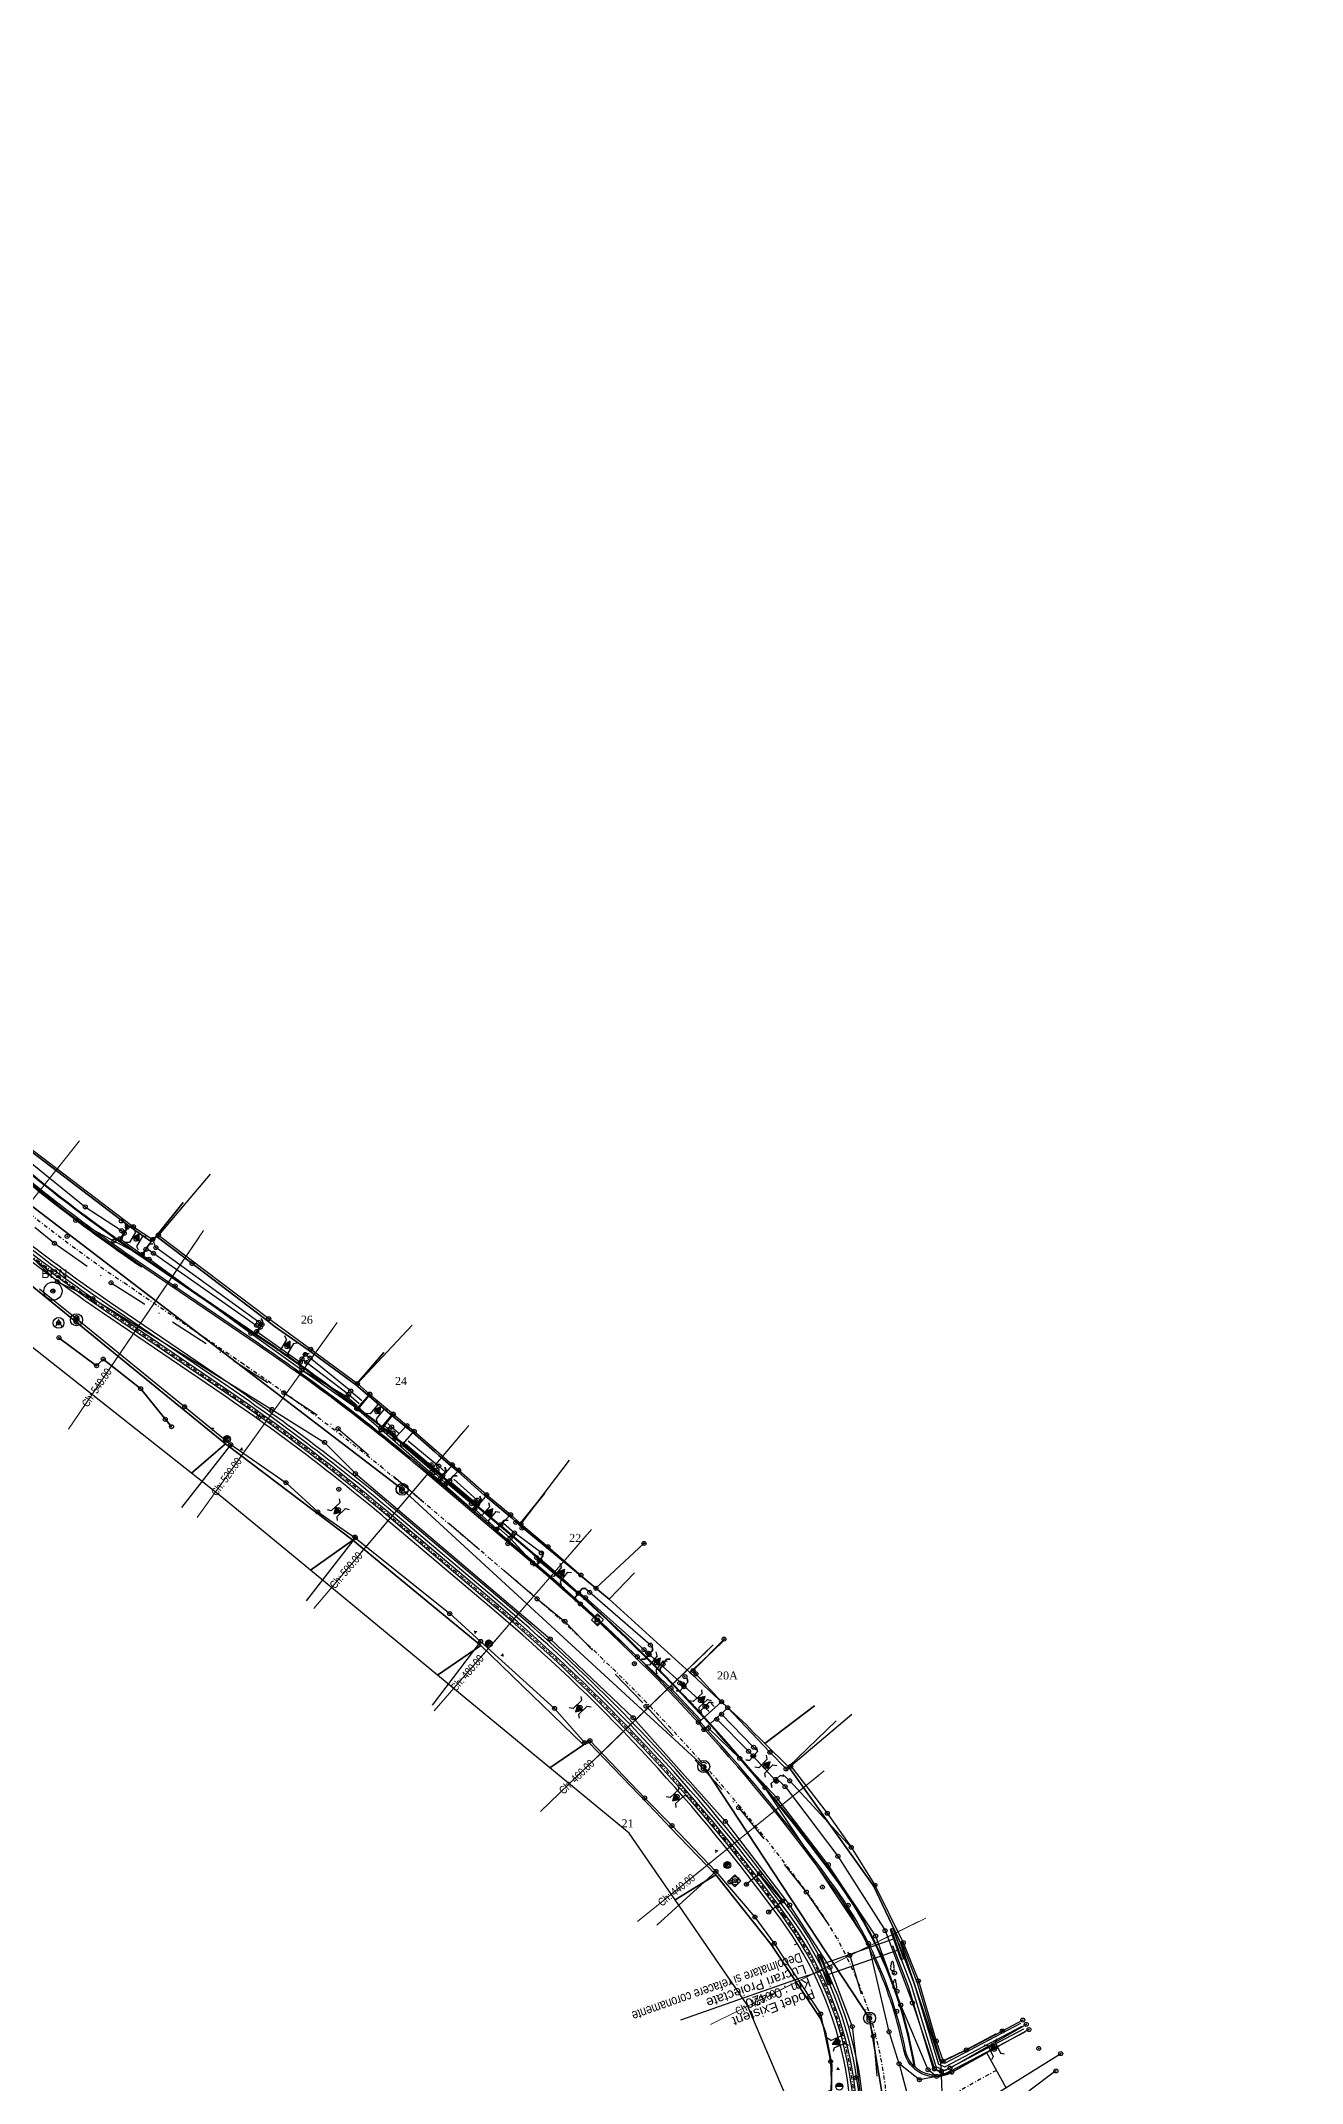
# Model space of a CAD drawing. Extents: x 0 to 459354, y 0 to 625322.
# Drawn here: x 458922.2 to 459079.9, y 624836.8 to 625092 of the extents above; entities that cross this region are included whole.
import ezdxf
from ezdxf.enums import TextEntityAlignment as Align

# ---------------------------------------------------------------- set-up
doc = ezdxf.new("R2010")
doc.units = 0
doc.header["$PDMODE"] = 32
doc.header["$PDSIZE"] = 0.5
doc.linetypes.add('DASHDOT', pattern=[1, 0.5, -0.25, 0, -0.25])
doc.linetypes.add('ZDASHDOT5x2', pattern=[9, 5, -2, 0, -2])
doc.layers.get('0').update_dxf_attribs({"color": 8})
for name, color, linetype in [('000_PXY', 8, 'Continuous'), ('02_ACCES_CURTE', 8, 'Continuous'), ('03_LINIE_ELECTRICA_AER', 8, 'Continuous'), ('05_CV_APA', 8, 'Continuous'), ('05_CV_CANAL', 8, 'Continuous'), ('05_CV_GAZ_AER', 8, 'Continuous'), ('07_TREE_PLOP', 7, 'Continuous'), ('09_ApaAx', 8, 'RIGOLA'), ('ACCES', 221, 'Continuous'), ('Apa', 8, 'Continuous'), ('Ax proiectat', 12, 'DASHDOT'), ('B-mare', 11, 'Continuous'), ('B-mica', 11, 'Continuous'), ('Carosabil Pr', 12, 'Continuous'), ('coronam-pr', 11, 'Continuous'), ('DrumAx', 8, 'ZDASHDOT5x2'), ('DrumLateral', 8, 'Continuous'), ('Gard', 3, 'PLASA'), ('Gard Nou', 91, 'Continuous'), ('LIMITE', 1, 'Continuous'), ('PARCELE_ClipVS', 82, 'Continuous'), ('PLATFORMA', 1, 'Continuous'), ('PlatformeBetAsf', 161, 'Continuous'), ('PODET', 8, 'Continuous'), ('podete plan', 1, 'Continuous'), ('Sant-Pr', 161, 'Continuous'), ('Text Podet', 161, 'Continuous'), ('Texte', 7, 'Continuous'), ('TOPO_CERC', 1, 'Continuous'), ('TOPO_POINTS', 7, 'Continuous'), ('TOPO_SYMBOL', 8, 'Continuous'), ('tub-pr', 141, 'Continuous'), ('work', 6, 'Continuous')]:
    doc.layers.add(name, color=color, linetype=linetype)
for name, color, linetype, lineweight in [('02_PODET', 8, 'Continuous', 35), ('09_Canalizare', 2, 'CANAL', 35), ('Constructii', 1, 'Continuous', 35), ('Cross1', 171, 'Continuous', 35), ('Pod', 2, 'Continuous', 35)]:
    doc.layers.add(name, color=color, linetype=linetype, lineweight=lineweight)
doc.layers.add('ARD-XLINES', color=2, linetype='Continuous', lineweight=0, plot=False)
doc.styles.add('Arial', font='arial.ttf', dxfattribs={"width": 0.8})
doc.styles.add('podete', font='arial.ttf')
doc.styles.get("Standard").update_dxf_attribs({"font": 'arial.ttf'})
doc.styles.add('Times2', font='times.ttf', dxfattribs={"height": 2})
doc.linetypes.add('CANAL', pattern='A,3.5,-0.5,[4,GEOLAND.SHX,S=1,R=0,X=0,Y=0],-0.5,3.5,-2.5,3.5,-0.9,["C",Standard,S=1.5,R=0,X=-0.5,Y=-0.75],-0.9,3.5,-2.5', length=21.8)
doc.linetypes.add('FENCELINE3-ISO', pattern='A,8.89,[130,ltypeshp.shx,S=3.175,R=45,X=0,Y=0],0,[130,ltypeshp.shx,S=3.175,R=-45,X=0,Y=0],27.94', length=36.83)
doc.linetypes.add('PLASA', pattern='A,5,[2,GEOLAND.SHX,S=1,R=0,X=0,Y=0],0,5,[2,GEOLAND.SHX,S=1,R=180,X=0,Y=0],0', length=10)
doc.linetypes.add('RIGOLA', pattern='A,0.001,[6,GEOLAND.SHX,S=1,R=0,X=0,Y=0],-2', length=2.001)

# ---------------------------------------------------------------- blocks, each defined once
blk = doc.blocks.new('PctRad')
blk.add_point((0, 0))
blk = doc.blocks.new('CVC')
blk.add_lwpolyline([(0.67, 0.67, 0.487825), (-0.66, 0.67), (-0.66, -0.66, 0.463596), (0.67, -0.7, 0.259718)], format="xyb")
blk.add_circle((0, 0), 1.5)
blk = doc.blocks.new('CVA')
for points in [[(0, 0.88), (-0.71, -0.78)], [(0, 0.88), (0.71, -0.78)], [(-0.52, -0.33), (0, -0.33)], [(0.52, -0.33), (0, -0.33)]]:
    blk.add_lwpolyline(points)
blk.add_circle((0, 0), 1.35)
blk = doc.blocks.new('PODET')
for points in [[(-0.75, 0), (-1.03, -0.4)], [(-0.75, 0), (0.75, 0)], [(0.75, 0), (1.03, -0.4)]]:
    blk.add_lwpolyline(points)
blk = doc.blocks.new('PODETA')
blk.add_hatch(color=256).paths.add_polyline_path([(0.4, 0.1), (0, 0.79), (-0.4, 0.1)])
for points in [[(-0.5, 0.75), (-0.9, 1.03)], [(-0.5, 0.75), (-0.5, -0.75)], [(-0.5, 0), (0.5, 0)], [(0.5, 0.75), (0.9, 1.03)], [(0.5, 0.75), (0.5, -0.75)], [(-0.5, -0.75), (-0.9, -1.03)], [(0.5, -0.75), (0.9, -1.03)]]:
    blk.add_lwpolyline(points)
blk.add_lwpolyline([(-0.4, 0.1), (0.4, 0.1), (0, 0.79)], close=True)
blk = doc.blocks.new('LEB')
for points in [[(-0.85, 0, 0, 0, 0), (-5, 0, 0, 1, 0), (-4.18, 0, 0.25, 0.25, 0)], [(0.85, 0, 0, 0, 0), (5, 0, 0, 1, 0), (4.18, 0, 0.25, 0.25, 0)]]:
    blk.add_lwpolyline(points, format="xyseb")
for points in [[(0, 0), (-0.85, 0)], [(0, 0.1), (-0.84, 0.1)], [(0, 0.2), (-0.83, 0.2)], [(0, 0.3), (-0.8, 0.3)], [(-0.8, 0.29), (-0.8, -0.29)], [(0, 0.4), (-0.75, 0.4)], [(-0.7, 0.48), (-0.7, -0.48)], [(0, 0.5), (-0.69, 0.5)], [(-0.6, 0.6), (-0.6, -0.6)], [(0, 0.6), (-0.6, 0.6)], [(-0.5, 0.69), (-0.5, -0.69)], [(0, 0.7), (-0.48, 0.7)], [(-0.4, 0.75), (-0.4, -0.75)], [(-0.3, 0.8), (-0.3, -0.8)], [(0, 0.8), (-0.29, 0.8)], [(-0.2, 0.83), (-0.2, -0.83)], [(-0.1, 0.84), (-0.1, -0.84)], [(0, 0.85), (0, -0.85)], [(0, -0.1), (-0.84, -0.1)], [(0, -0.2), (-0.83, -0.2)], [(0, -0.3), (-0.8, -0.3)], [(0, -0.4), (-0.75, -0.4)], [(0, -0.5), (-0.69, -0.5)], [(0, -0.6), (-0.6, -0.6)], [(0, -0.7), (-0.48, -0.7)], [(0, -0.8), (-0.29, -0.8)]]:
    blk.add_lwpolyline(points)
blk.add_circle((0, 0), 0.85)
blk = doc.blocks.new('AERGAZ')
blk.add_lwpolyline([(0, -0.75), (0.75, 0), (0, 0.75), (-0.75, 0)], close=True)
blk.add_lwpolyline([(0.34, 0.33, 0.487825), (-0.33, 0.33), (-0.33, -0.33, 0.463596), (0.34, -0.35, 0.259718)], format="xyb")
blk.add_lwpolyline([(0.34, -0.35), (0.34, -0.07), (-0.02, -0.07)])
blk = doc.blocks.new('PLOP')
blk.add_line((-0.5, 0), (0, 0))
for points in [[(-0.5, 0.54, -0.240184), (-0.85, 0.72, -0.39298), (-0.84, 1.41, -0.253894), (-0.75, 2.22, -0.265013), (-0.5, 3, -0.339624)], [(-0.5, 0.54, 0.240184), (-0.15, 0.72, 0.39298), (-0.16, 1.41, 0.253894), (-0.25, 2.22, 0.265013), (-0.5, 3, 0.339624)]]:
    blk.add_lwpolyline(points, format="xyb")
blk.add_lwpolyline([(-0.5, 0), (-0.5, 0.54)])
blk = doc.blocks.new('PUNCTOPO')
at = {"layer": 'TOPO_CERC'}
blk.add_circle((0, 0), 0.25, dxfattribs=at)
at = {"layer": 'TOPO_SYMBOL'}
blk.add_point((0, 0), dxfattribs=at)
blk = doc.blocks.new('$LBM2')
blk.add_circle((0, 0), 1.13)
blk.add_text('BRN', height=1.104).set_placement((-1.46, 1.63, -199.51))
blk = doc.blocks.new('$CAMIN_CANAL')
blk.add_circle((0, 0), 1.5)
blk.add_text('C', height=2).set_placement((-0.64, -1.03))
blk = doc.blocks.new('Podet Plan 1')
at = {"layer": 'coronam-pr'}
h = blk.add_hatch(color=232, dxfattribs=at)
h.paths.add_polyline_path([(0, 0), (0, 0.75), (-0.17, 0.75), (-0.17, 0)])
h.paths.add_polyline_path([(0, -0.75), (0, 0), (-0.17, 0), (-0.17, -0.75)])
h.paths.add_polyline_path([(0, 0.75), (0, 1.87), (-0.07, 2), (-0.4, 2), (-0.4, -2), (-0.07, -2), (0, -1.87), (0, -0.75), (-0.17, -0.75), (-0.17, 0.75)])
h = blk.add_hatch(color=232, dxfattribs=at)
h.paths.add_polyline_path([(9.2, 0), (9.2, 0.75), (9.37, 0.75), (9.37, 0)])
h.paths.add_polyline_path([(9.2, -0.75), (9.2, 0), (9.37, 0), (9.37, -0.75)])
h.paths.add_polyline_path([(9.2, 0.75), (9.2, 1.87), (9.27, 2), (9.6, 2), (9.6, -2), (9.27, -2), (9.2, -1.87), (9.2, -0.75), (9.37, -0.75), (9.37, 0.75)])
at = {"layer": 'coronam-pr', "ltscale": 0.5}
for p, q in [((-0.13, 2), (-0.13, -2)), ((-0.07, -2), (-0.07, 2)), ((9.27, -2), (9.27, 2)), ((9.33, 2), (9.33, -2))]:
    blk.add_line(p, q, dxfattribs=at)
for points in [[(-0.4, -2), (-0.4, 2), (-0.07, 2), (0, 1.87), (0, -1.87), (-0.07, -2)], [(9.6, -2), (9.6, 2), (9.27, 2), (9.2, 1.87), (9.2, -1.87), (9.27, -2)]]:
    blk.add_lwpolyline(points, close=True, dxfattribs=at)
at = {"layer": 'Text Podet', "ltscale": 0.5}
for p, q in [((-2.4, 0), (-19.27, 0)), ((-2.4, 0), (-1.4, 0)), ((-0.4, 0), (-1.4, 0))]:
    blk.add_line(p, q, dxfattribs=at)
at = {"layer": 'tub-pr', "ltscale": 0.3}
for p, q in [((0, 0.75), (9.2, 0.75)), ((0, -0.75), (9.2, -0.75))]:
    blk.add_line(p, q, dxfattribs=at)
at = {"layer": 'Text Podet', "style": 'podete', "width": 1}
for s, p in [('Lucrari Proiectate', (-2.36, 1.47)), ('Km :', (-2.37, -0.24))]:
    blk.add_text(s, height=1.2, rotation=180, dxfattribs=at).set_placement(p)
at = {"layer": 'Text Podet', "style": 'podete'}
for tag, width, p in [('LUCRARI1', 0.8, (-2.36, 3.42)), ('PODET', 1, (-2.37, -2.98))]:
    blk.add_attdef(tag, text='', height=1.2, rotation=180, dxfattribs=dict(at, width=width)).set_placement(p, align=Align.TOP_LEFT)
at = {"layer": 'Text Podet', "style": 'podete', "oblique": 360}
for tag, width, p in [('LUCRARI', 0.8, (-2.36, 1.82)), ('KM', 1, (-6.18, -1.44))]:
    blk.add_attdef(tag, text='', height=1.2, rotation=180, dxfattribs=dict(at, width=width)).set_placement(p, align=Align.TOP_LEFT)

msp = doc.modelspace()

# ---------------------------------------------------------------- linework, layer by layer
at = {"layer": '09_ApaAx', "linetype": 'Continuous'}
for points in [[(458909.665, 624961.02, 355.348), (458910.465, 624960.313, 355.336), (458927.756, 624946.295, 355.393), (458932.296, 624943.329, 355.473), (458932.483, 624943.197, 355.466)], [(458935.558, 624941.014, 355.359), (458936.28, 624940.502, 355.334), (458949.174, 624931.478, 354.933), (458949.353, 624931.346, 354.926)], [(458954.987, 624927.194, 354.705), (458955.454, 624926.85, 354.686), (458960.651, 624922.875, 354.604), (458961.991, 624921.712, 354.57)], [(458965.261, 624918.874, 354.487), (458965.717, 624918.479, 354.476), (458966.619, 624917.711, 354.451)], [(458967.81, 624916.697, 354.419), (458971.717, 624913.371, 354.312), (458972.372, 624912.822, 354.3)], [(458973.491, 624911.885, 354.279), (458976.409, 624909.439, 354.223), (458976.728, 624909.156, 354.218)], [(458979.767, 624906.455, 354.168), (458981.165, 624905.213, 354.145), (458984.202, 624902.434, 354.058), (458984.512, 624902.18, 354.046)], [(458989.641, 624897.976, 353.847), (458990.277, 624897.454, 353.822), (458997.597, 624890.97, 353.508), (458997.952, 624890.638, 353.496)], [(459005.345, 624883.592, 353.265), (459005.74, 624883.207, 353.253)], [(459006.665, 624882.305, 353.225), (459006.712, 624882.259, 353.223), (459010.688, 624878.254, 353), (459011.097, 624877.857, 352.988)], [(459014.355, 624874.704, 352.896), (459015.247, 624873.84, 352.871), (459021.862, 624865.128, 352.82), (459027.748, 624855.836, 352.731), (459031.166, 624846.807, 352.492), (459033.917, 624838.556, 352.397), (459034.776, 624838.235, 352.362), (459035.85, 624838.654, 352.303), (459045.397, 624844.121, 351.692)]]:
    msp.add_polyline3d(points, dxfattribs=at)
at = {"layer": '09_Canalizare'}
msp.add_polyline3d([(458412.758, 625252.15, 360.219), (458494.912, 625210.561, 359.691), (458536.094, 625186.777, 359.783), (458584.022, 625170.175, 359.513), (458646.357, 625144.513, 359.27), (458770.124, 625072.277, 358.623), (458809.879, 625043.638, 358.163), (458868.313, 624990.057, 356.944), (458888.66, 624972.296, 356.813), (458918.01, 624948.764, 356.691), (458967.377, 624910.996, 355.31), (459005.081, 624876.348, 354.149), (459025.818, 624844.897, 353.334), (459028.629, 624827.889, 353.073), (459013.77, 624776.51, 352.479), (459006.738, 624736.883, 351.989), (459013.103, 624646.775, 350.696), (459041.95, 624549.155, 349.598), (459058.582, 624509.42, 349.445), (459079.9, 624466.879, 349.78), (459079.797, 624438.977, 349.784)], dxfattribs=at)
at = {"layer": 'ACCES'}
for points in [[(458933.768, 624943.817, 356.071), (458936.192, 624942.226, 355.985)], [(458926.714, 624932.287, 356.303), (458940.191, 624921.306, 356.242)], [(458950.689, 624932.323, 355.275), (458955.938, 624928.5, 355.17)], [(458963.306, 624922.902, 355.501), (458966.282, 624920.38, 355.485)], [(458967.967, 624918.967, 355.077), (458968.877, 624918.251, 355.113)], [(458973.648, 624914.061, 355.094), (458974.452, 624913.392, 355.116)], [(458977.944, 624910.311, 355.219), (458980.927, 624907.828, 355.132)], [(458956.82, 624908.171, 356.768), (458961.512, 624904.944, 356.73)], [(458985.609, 624903.815, 354.514), (458989.72, 624900.276, 354.596)], [(458973.318, 624895.455, 355.851), (458977.183, 624891.987, 355.886)], [(459004.094, 624887.932, 353.758), (459007.319, 624884.44, 353.675), (459008.082, 624883.692, 353.678)], [(458986.437, 624883.609, 355.505), (458990.184, 624879.342, 355.692)], [(459013.348, 624878.13, 353.395), (459015.369, 624876.042, 353.396)], [(458997.689, 624872.419, 355.247), (459001.108, 624868.965, 355.206)], [(459019.689, 624845.435, 354.331), (459020.933, 624839.482, 354.126)], [(459037.92, 624840.921, 352.282), (459042.412, 624843.292, 352.127)]]:
    msp.add_polyline3d(points, dxfattribs=at)
at = {"layer": 'Apa'}
for points in [[(458949.627, 624931.738, 355.223), (458949.442, 624931.867, 355.226), (458936.582, 624941.208, 355.737), (458936.192, 624942.226, 355.985)], [(458960.496, 624922.52, 355.239), (458954.839, 624925.902, 355.357)], [(458960.95, 624923.276, 355.294), (458955.853, 624927.389, 355.127), (458955.363, 624927.731, 355.134)], [(458985.043, 624902.83, 354.402), (458984.782, 624903.044, 354.413), (458981.41, 624905.546, 354.834)], [(458980.866, 624904.879, 354.86), (458983.695, 624901.785, 354.485)], [(458998.599, 624891.348, 353.822), (458998.413, 624891.518, 353.828), (458990.826, 624898.104, 354.173), (458990.178, 624898.633, 354.199)], [(459006.384, 624883.834, 353.621), (459005.999, 624884.229, 353.629)], [(459011.648, 624878.451, 353.277), (459011.314, 624878.76, 353.299), (459007.303, 624882.89, 353.603), (459007.285, 624882.909, 353.604)], [(459034.189, 624837.617, 352.645), (459033.123, 624838.447, 352.833), (459029.714, 624846.536, 353.167), (459026.578, 624855.156, 353.144), (459020.65, 624864.074, 353.497), (459014.248, 624872.375, 353.495), (459009.574, 624877.361, 353.671)], [(459023.536, 624866.174, 352.922), (459015.837, 624874.56, 353.006), (459014.97, 624875.366, 353.062)]]:
    msp.add_polyline3d(points, dxfattribs=at)
at = {"layer": 'ARD-XLINES', "lineweight": 0}
for p, q in [((458908.3, 624931.126), (458927.033, 624954.558)), ((458913.92, 624938.155), (458926.409, 624953.777)), ((458925.66, 624918.529), (458942.544, 624943.326)), ((458930.725, 624925.968), (458941.982, 624942.5)), ((458941.744, 624907.485), (458959.261, 624931.84)), ((458946.999, 624914.791), (458958.677, 624931.028)), ((458956.314, 624896.094), (458975.699, 624918.991)), ((458962.129, 624902.963), (458975.052, 624918.227)), ((458971.396, 624883.306), (458991.052, 624905.97)), ((458977.293, 624890.105), (458990.396, 624905.215)), ((458984.679, 624870.711), (459006.269, 624891.541)), ((458991.156, 624876.96), (459005.549, 624890.846)), ((458996.791, 624856.986), (459020.144, 624875.817)), ((459003.797, 624862.635), (459019.366, 624875.189)), ((459005.946, 624844.096), (459032.834, 624857.403)), ((459014.013, 624848.088), (459031.937, 624856.959))]:
    msp.add_line(p, q, dxfattribs=at)
at = {"layer": 'Ax proiectat'}
msp.add_line((459041.669, 624838.371), (459028.16, 624830.892), dxfattribs=at)
for points in [[(459026.213, 624816.521, 0.233658), (459018.327, 624860.126), (459017.171, 624861.685, 0.0576291), (458981.816, 624899.398), (458968.407, 624910.751, 0.0261957), (458947.57, 624926.597), (458932.487, 624936.866, -0.0345373), (458910.802, 624953.935), (458861.991, 624998.135), (458825.459, 625032.563, 0.0299651), (458807.077, 625047.916), (458778.842, 625068.76, 0.0270711), (458760.761, 625080.652), (458665.923, 625135.923, 0.0398092), (458622.936, 625156.587), (458561.149, 625180.447), (458532.117, 625192.009, -0.0301771), (458504.831, 625204.832)], [(459022.369, 624817.627, 0.233658), (459015.114, 624857.743), (459013.958, 624859.302, 0.0576291), (458979.231, 624896.346), (458965.822, 624907.698, 0.0261957), (458945.318, 624923.291), (458930.236, 624933.56, -0.0345373), (458908.117, 624950.97), (458859.277, 624995.197), (458822.716, 625029.652, 0.0299651), (458804.701, 625044.698), (458776.466, 625065.542, 0.0270711), (458758.747, 625077.196), (458663.909, 625132.467, 0.0398092), (458621.495, 625152.856), (458559.689, 625176.723), (458530.638, 625188.292, -0.0301771), (458502.914, 625201.321)]]:
    msp.add_lwpolyline(points, format="xyb", dxfattribs=at)
at = {"layer": 'B-mare'}
msp.add_lwpolyline([(459035.885, 624838.255, -0.5073501), (459030.319, 624840.831, 0.1103507), (459020.898, 624862.032), (459019.742, 624863.59, 0.0576291), (458983.884, 624901.841), (458970.474, 624913.193, 0.0261957), (458949.371, 624929.242), (458934.288, 624939.511, -0.0345373), (458912.95, 624956.307), (458864.163, 625000.486), (458827.654, 625034.892, 0.0299651), (458808.977, 625050.49), (458780.742, 625071.334, 0.0270711), (458762.373, 625083.417), (458667.534, 625138.688, 0.0398092), (458624.089, 625159.572), (458562.317, 625183.426), (458550.616, 625188.086, -0.4373485), (458547.558, 625196.035), (458549.759, 625200.508)], format="xyb", dxfattribs=at)
at = {"layer": 'B-mica'}
for points in [[(459031.385, 624838.865, 0.1203958), (459021.46, 624862.448), (459020.304, 624864.007, 0.0576291), (458984.336, 624902.375), (458970.927, 624913.728, 0.0261957), (458949.765, 624929.821), (458934.682, 624940.09, -0.0345373), (458913.42, 624956.826), (458864.638, 625001), (458828.134, 625035.401, 0.0299651), (458809.393, 625051.054), (458781.158, 625071.898, 0.0270711), (458762.725, 625084.022), (458667.887, 625139.293, 0.0398092), (458624.341, 625160.225), (458562.573, 625184.078), (458550.875, 625188.736)], [(459031.504, 624838.754, 0.1210022), (459021.54, 624862.508), (459020.384, 624864.067, 0.0576291), (458984.401, 624902.451), (458970.991, 624913.804, 0.0261957), (458949.821, 624929.903), (458934.739, 624940.172, -0.0345373), (458913.487, 624956.9), (458864.706, 625001.073), (458828.203, 625035.474, 0.0299651), (458809.452, 625051.134), (458781.218, 625071.978, 0.0270711), (458762.775, 625084.108), (458667.937, 625139.379, 0.0398092), (458624.377, 625160.319), (458562.609, 625184.171), (458550.912, 625188.829)]]:
    msp.add_lwpolyline(points, format="xyb", dxfattribs=at)
at = {"layer": 'Carosabil Pr'}
msp.add_line((459035.982, 624838.08), (459040.458, 624840.558), dxfattribs=at)
for points in [[(459023.33, 624817.35, 0.233658), (459015.917, 624858.339), (459014.761, 624859.898, 0.0576291), (458979.878, 624897.109), (458966.468, 624908.462, 0.0261957), (458945.881, 624924.117), (458930.799, 624934.386, -0.0345373), (458908.788, 624951.711), (458859.955, 624995.931), (458823.402, 625030.38, 0.0299651), (458805.295, 625045.502), (458777.06, 625066.346, 0.0270711), (458759.251, 625078.06), (458664.412, 625133.331, 0.0398092), (458621.855, 625153.789), (458560.054, 625177.654), (458531.007, 625189.221, -0.0301771), (458503.394, 625202.199)], [(459035.982, 624838.08, -0.5073501), (459030.123, 624840.791, 0.1103507), (459020.737, 624861.912), (459019.581, 624863.471, 0.0576291), (458983.755, 624901.688), (458970.345, 624913.041, 0.0261957), (458949.258, 624929.077), (458934.176, 624939.346, -0.0345373), (458912.816, 624956.158), (458864.027, 625000.339), (458827.517, 625034.746, 0.0299651), (458808.859, 625050.33), (458780.624, 625071.173, 0.0270711), (458762.272, 625083.244), (458667.433, 625138.515, 0.0398092), (458624.017, 625159.386), (458562.244, 625183.24), (458550.542, 625187.9, -0.4373485), (458547.378, 625196.124), (458549.58, 625200.597)]]:
    msp.add_lwpolyline(points, format="xyb", dxfattribs=at)
for centre, radius, start, end in [((459045.139, 625101.995), 197, 227.7692, 235.94433), ((458868.095, 624799.211), 153, 49.07224, 55.94433)]:
    msp.add_arc(centre, radius, start, end, dxfattribs=at)
at = {"layer": 'Constructii'}
msp.add_polyline3d([(458924.47, 624929.931, 356.336), (458929.176, 624926.448, 356), (458929.995, 624927.268, 356.169), (458934.695, 624923.571, 356.066), (458938.542, 624918.822, 356.405)], dxfattribs=at)
at = {"layer": 'DrumAx'}
msp.add_polyline3d([(458771.04, 625074.75, 358.518), (458795.931, 625056.153, 358.31), (458810.61, 625044.383, 358.138), (458826.432, 625030.802, 357.556), (458838.919, 625019.197, 357.235), (458862.292, 624997.498, 356.907), (458873.964, 624986.37, 356.813), (458893.738, 624968.453, 356.755), (458914.447, 624949.587, 356.749), (458923.901, 624941.742, 356.818), (458930.988, 624936.805, 356.429), (458952.588, 624923.059, 355.583), (458959.367, 624918.569, 355.479), (458984.242, 624897.307, 354.617), (458987.725, 624894.484, 354.53), (458997.878, 624883.871, 354.349), (459009.449, 624871.195, 353.914), (459017.903, 624860.658, 353.705), (459023.341, 624852.731, 353.476), (459026.303, 624842.64, 353.331), (459027.285, 624830.43, 353.139)], dxfattribs=at)
at = {"layer": 'DrumLateral'}
for p, q in [((458924.264, 624936.932, 357.106), (458928.695, 624934.829, 356.511)), ((458928.695, 624934.829, 356.511), (458951.091, 624920.976, 355.619)), ((458951.091, 624920.976, 355.619), (458957.672, 624916.861, 355.537)), ((458957.672, 624916.861, 355.537), (458961.529, 624912.958, 355.478)), ((458961.529, 624912.958, 355.478), (458985.883, 624892.298, 354.644)), ((458985.883, 624892.298, 354.644), (458996.256, 624882.447, 354.448)), ((458996.256, 624882.447, 354.448), (459007.787, 624869.48, 354.033)), ((459007.787, 624869.48, 354.033), (459015.818, 624859.039, 353.882)), ((459015.818, 624859.039, 353.882), (459020.859, 624851.241, 353.757)), ((459020.859, 624851.241, 353.757), (459023.648, 624843.852, 353.629)), ((459023.648, 624843.852, 353.629), (459024.882, 624833.265, 353.273)), ((459029.507, 624839.196, 353.112), (459031.683, 624831.064, 352.969))]:
    msp.add_line(p, q, dxfattribs=at)
for points in [[(458892.35, 624967.209, 356.783), (458924.264, 624936.932, 357.106)], [(458961.703, 624921.087, 355.356), (458954.839, 624925.902, 355.357), (458948.469, 624930.483, 355.538), (458935.725, 624939.749, 355.867), (458931.327, 624942.018, 356.165), (458926.559, 624944.599, 356.341), (458909.078, 624959.444, 356.603)], [(459004.682, 624882.178, 353.992), (459000.977, 624886.133, 354.077), (458996.787, 624890.057, 354.111), (458989.658, 624896.679, 354.314), (458983.695, 624901.785, 354.485), (458964.772, 624918.412, 355.374)], [(459045.746, 624843.478, 351.938), (459036.097, 624838.141, 352.486), (459034.189, 624837.617, 352.645), (459032.039, 624837.207, 352.894), (459029.507, 624839.196, 353.112), (459028.257, 624843.188, 353.244), (459025.66, 624854.236, 353.295), (459012.75, 624873.694, 353.561), (459009.574, 624877.361, 353.671), (459005.67, 624881.123, 353.969), (459005.554, 624881.247, 353.972)], [(459013.468, 624736.132, 351.86), (459016.158, 624763.57, 352.037), (459020.671, 624783.336, 352.536), (459022.606, 624789.888, 352.691), (459031.716, 624820.74, 352.798), (459032.994, 624827.641, 352.891), (459034.603, 624831.057, 352.705), (459049.71, 624840.464, 352.03)]]:
    msp.add_polyline3d(points, dxfattribs=at)
at = {"layer": 'Gard'}
for p, q in [((459044.967, 624844.665, 351.805), (459042.412, 624843.292, 352.127)), ((459049.113, 624838.298, 352.04), (459045.722, 624835.793, 352.163))]:
    msp.add_line(p, q, dxfattribs=at)
at = {"layer": 'Gard Nou', "linetype": 'FENCELINE3-ISO'}
for points in [[(458909.877, 624961.968, 356.43), (458933.768, 624943.817, 356.071)], [(458936.192, 624942.226, 355.985), (458936.9, 624942.776, 355.735), (458950.689, 624932.323, 355.275)], [(458922.014, 624936.053, 357.74), (458926.715, 624932.287, 356.303)], [(458955.938, 624928.5, 355.17), (458961.772, 624924.208, 355.164), (458963.306, 624922.902, 355.501)], [(458940.191, 624921.306, 356.242), (458945.952, 624916.579, 357.875), (458952.855, 624911.808, 357.574), (458956.82, 624908.171, 356.768)], [(458966.282, 624920.38, 355.485), (458967.967, 624918.967, 355.077)], [(458968.877, 624918.251, 355.113), (458973.648, 624914.061, 355.094)], [(458974.452, 624913.392, 355.116), (458977.944, 624910.311, 355.219)], [(458980.927, 624907.828, 355.132), (458982.218, 624906.678, 354.693), (458985.609, 624903.815, 354.514)], [(458961.512, 624904.944, 356.73), (458973.318, 624895.455, 355.851)], [(458989.72, 624900.276, 354.596), (458991.591, 624898.634, 354.552), (458997.609, 624904.225, 354.14)], [(459007.621, 624892.271, 353.371), (459003.748, 624888.34, 353.659), (459004.094, 624887.932, 353.758)], [(458977.183, 624891.987, 355.886), (458986.437, 624883.609, 355.505)], [(459008.082, 624883.692, 353.678), (459013.348, 624878.13, 353.395)], [(458990.184, 624879.342, 355.692), (458990.842, 624879.592, 355.629), (458997.689, 624872.419, 355.247)], [(459015.369, 624876.042, 353.396), (459015.966, 624876.383, 353.275), (459020.529, 624870.505, 352.991), (459023.519, 624866.251, 352.966), (459026.492, 624861.515, 352.859), (459030.03, 624854.341, 352.805), (459031.929, 624849.553, 352.737), (459034.152, 624842.024, 352.594), (459035.004, 624839.52, 352.542), (459037.92, 624840.921, 352.282)], [(459001.108, 624868.965, 355.206), (459006.607, 624863.237, 355.54), (459011.471, 624857.528, 355.338), (459013.901, 624854.235, 355.065), (459019.689, 624845.435, 354.331)], [(459020.933, 624839.482, 354.126), (459021.047, 624835.938, 354.263), (459018.34, 624834.671, 354.44)]]:
    msp.add_polyline3d(points, dxfattribs=at)
at = {"layer": 'LIMITE'}
for points, elevation in [([(458943.384, 624950.389), (458936.9, 624942.776)], 355.735), ([(458968.613, 624931.502), (458961.772, 624924.208)], 355.164), ([(458945.952, 624916.579), (458939.775, 624908.715)], 357.875), ([(458988.254, 624914.651), (458982.218, 624906.678)], 354.693), ([(458961.514, 624904.943), (458955.353, 624897.066)], 356.73), ([(458977.169, 624891.967), (458971.125, 624883.999)], 355.886), ([(459023.59, 624882.854), (459015.966, 624876.383)], 353.275), ([(459006.607, 624863.237), (458999.211, 624856.506)], 355.54)]:
    msp.add_lwpolyline(points, dxfattribs=dict(at, elevation=elevation))
at = {"layer": 'PARCELE_ClipVS'}
for points in [[(458940.014, 624946.824), (458936.629, 624942.652), (458935.922, 624942.027), (458933.066, 624944.005), (458909.817, 624961.722), (458909.622, 624961.871), (458911.208, 624963.713), (458913.984, 624967.221)], [(458909.817, 624961.722), (458933.066, 624944.005), (458935.922, 624942.027), (458936.629, 624942.652), (458938.847, 624940.96), (458950.157, 624932.333), (458951.498, 624931.308), (458955.477, 624928.509), (458955.615, 624928.411), (458961.57, 624924.042), (458962.991, 624922.846), (458966.12, 624920.18), (458967.185, 624919.333), (458967.742, 624918.858), (458968.652, 624918.128), (458971.451, 624915.692), (458971.979, 624915.233), (458973.364, 624914.031), (458974.283, 624913.266), (458977.667, 624910.237), (458977.734, 624910.175), (458980.766, 624907.692), (458981.167, 624907.33), (458981.754, 624906.798), (458981.86, 624906.703), (458982.012, 624906.565), (458985.788, 624903.435), (458990.368, 624899.639), (458993.251, 624897.249), (459003.348, 624888.103), (459003.55, 624887.914), (459006.456, 624885.201), (459006.845, 624884.838), (459010.461, 624881.532), (459011.178, 624880.743), (459012.203, 624879.722), (459012.708, 624879.219), (459015.691, 624876.3), (459016.166, 624875.633), (459026.285, 624861.428), (459029.731, 624854.227), (459034.696, 624839.387), (459034.791, 624836.779), (459034.985, 624831.766)], [(458965.09, 624928.082), (458961.57, 624924.042), (458955.615, 624928.411), (458955.477, 624928.509), (458951.498, 624931.308), (458950.157, 624932.333), (458938.847, 624940.96), (458936.629, 624942.652), (458940.014, 624946.824)], [(459021.022, 624835.751), (459021.082, 624839.009), (459020.305, 624843.152), (459019.664, 624844.843), (459013.531, 624854.105), (459007.883, 624861.183), (459006.593, 624862.8), (459000.938, 624868.7), (458999.054, 624870.665), (458990.721, 624879.36), (458990.04, 624879.076), (458977.197, 624891.453), (458961.221, 624904.639), (458945.291, 624916.697), (458940.129, 624920.9), (458918.804, 624938.264)], [(458985.167, 624910.465), (458982.012, 624906.565), (458981.86, 624906.703), (458981.754, 624906.798), (458981.167, 624907.33), (458980.766, 624907.692), (458977.734, 624910.175), (458977.667, 624910.237), (458974.283, 624913.266), (458973.364, 624914.031), (458971.979, 624915.233), (458971.451, 624915.692), (458968.652, 624918.128), (458967.742, 624918.858), (458967.185, 624919.333), (458966.12, 624920.18), (458962.991, 624922.846), (458961.57, 624924.042), (458965.09, 624928.082)], [(458996.44, 624900.574), (458993.251, 624897.249), (458990.368, 624899.639), (458985.788, 624903.435), (458982.012, 624906.565), (458985.167, 624910.465)], [(459007.506, 624891.996), (459006.264, 624890.79), (459003.348, 624888.103), (458993.251, 624897.249), (458996.44, 624900.574)], [(459018.948, 624883.947), (459012.708, 624879.219), (459012.203, 624879.722), (459011.178, 624880.743), (459010.461, 624881.532), (459006.845, 624884.838), (459006.456, 624885.201), (459003.55, 624887.914), (459003.348, 624888.103), (459006.264, 624890.79), (459007.506, 624891.996)], [(459021.641, 624882.052), (459015.691, 624876.3), (459012.708, 624879.219), (459018.948, 624883.947)], [(459041.662, 624842.938), (459038.604, 624841.317), (459037.644, 624840.824), (459034.696, 624839.387), (459029.731, 624854.227), (459026.285, 624861.428), (459016.166, 624875.633), (459015.691, 624876.3), (459021.641, 624882.052)]]:
    msp.add_lwpolyline(points, dxfattribs=at)
for points in [[(458945.291, 624916.697), (458941.048, 624913.028), (458914.741, 624933.78), (458918.804, 624938.264), (458940.129, 624920.9)], [(458961.221, 624904.639), (458955.917, 624900.891), (458944.801, 624910.068), (458941.048, 624913.028), (458945.291, 624916.697)], [(458977.197, 624891.453), (458971.807, 624887.773), (458955.917, 624900.891), (458961.221, 624904.639)], [(458990.04, 624879.076), (458985.84, 624876.188), (458971.807, 624887.773), (458977.197, 624891.453)], [(459006.593, 624862.8), (459001.487, 624859.684), (458995.759, 624867.999), (458985.84, 624876.188), (458990.04, 624879.076), (458990.721, 624879.36), (458999.054, 624870.665), (459000.938, 624868.7)], [(459021.022, 624835.751), (459015.99, 624833.6), (459010.523, 624846.567), (459001.487, 624859.684), (459006.593, 624862.8), (459007.883, 624861.183), (459013.531, 624854.105), (459019.664, 624844.843), (459020.305, 624843.152), (459021.082, 624839.009)]]:
    msp.add_lwpolyline(points, close=True, dxfattribs=at)
at = {"layer": 'PLATFORMA'}
for points in [[(458933.768, 624943.817, 356.071), (458932.997, 624943.759, 356.007), (458932.1, 624942.315, 355.976), (458934.882, 624940.348, 355.937), (458936.192, 624942.226, 355.985)], [(458963.306, 624922.902, 355.501), (458961.703, 624921.087, 355.356), (458964.772, 624918.412, 355.374), (458966.282, 624920.38, 355.485)], [(458967.967, 624918.967, 355.077), (458966.472, 624917.367, 355.187), (458967.444, 624916.634, 355.187), (458968.877, 624918.251, 355.113)], [(458973.648, 624914.061, 355.094), (458972.158, 624912.344, 355.13), (458972.858, 624911.695, 355.091), (458974.452, 624913.392, 355.116)], [(458977.944, 624910.311, 355.219), (458976.453, 624908.532, 354.985), (458979.218, 624906.022, 354.929), (458980.927, 624907.828, 355.132)], [(459007.319, 624884.44, 353.675), (459004.416, 624881.857, 354.028), (459005.093, 624880.959, 354.05), (459008.082, 624883.692, 353.678)], [(459013.201, 624858.162, 354.158), (459014.923, 624859.555, 354.118), (459012.059, 624862.951, 354.131), (459010.423, 624861.626, 354.157)]]:
    msp.add_polyline3d(points, dxfattribs=at)
at = {"layer": 'PlatformeBetAsf'}
for points in [[(458960.95, 624923.276, 355.294), (458962.315, 624922.077, 355.238)], [(458961.746, 624921.43, 355.213), (458960.496, 624922.52, 355.239)], [(458966.358, 624917.414, 355.124), (458965.436, 624918.211, 355.135), (458965.009, 624918.584, 355.144)], [(458965.568, 624919.219, 355.105), (458966.054, 624918.792, 355.085), (458966.924, 624918.069, 355.08)], [(458972.088, 624912.484, 355.041), (458971.376, 624913.078, 355.064), (458967.541, 624916.391, 355.11)], [(458968.127, 624917.069, 355.073), (458971.941, 624913.898, 355.049), (458972.725, 624913.208, 355.032)], [(458976.44, 624908.831, 354.908), (458976.044, 624909.184, 354.912), (458973.209, 624911.549, 355.004)], [(458973.821, 624912.243, 355.009), (458976.762, 624909.654, 354.945), (458976.989, 624909.453, 354.94)], [(458980.866, 624904.879, 354.86), (458979.472, 624906.124, 354.875)], [(458980.035, 624906.761, 354.867), (458981.41, 624905.546, 354.834)]]:
    msp.add_polyline3d(points, dxfattribs=at)
at = {"layer": 'Pod'}
for points in [[(458961.844, 624921.02, 355.338), (458963.35, 624922.845, 355.401)], [(458966.214, 624920.419, 355.376), (458964.689, 624918.64, 355.355)]]:
    msp.add_polyline3d(points, dxfattribs=at)
at = {"layer": 'PODET'}
msp.add_line((458949.199, 624930.724, 355.398), (458949.859, 624931.59, 355.379), dxfattribs=at)
for points in [[(458949.199, 624930.724, 355.398), (458954.633, 624926.868, 355.266), (458955.256, 624927.852, 355.254)], [(458984.542, 624902.034, 354.316), (458989.399, 624897.979, 354.18)], [(458998.065, 624890.551, 353.781), (459002.398, 624886.678, 353.612)], [(459002.565, 624886.476, 353.77), (459005.427, 624883.829, 353.617)], [(459011.238, 624877.673, 353.309), (459014.147, 624874.509, 353.713), (459014.179, 624874.546, 353.213)]]:
    msp.add_polyline3d(points, dxfattribs=at)
at = {"layer": 'Sant-Pr'}
for points in [[(459022.946, 624817.461, 0.233658), (459015.596, 624858.101), (459014.44, 624859.66, 0.0576291), (458979.619, 624896.804), (458966.21, 624908.156, 0.0261957), (458945.656, 624923.787), (458930.574, 624934.056, -0.0345373), (458908.52, 624951.414), (458859.684, 624995.638), (458823.127, 625030.089, 0.0299651), (458805.057, 625045.181), (458776.823, 625066.025, 0.0270711), (458759.049, 625077.715), (458664.211, 625132.986, 0.0398092), (458621.711, 625153.416), (458559.908, 625177.282), (458544.114, 625183.571, 0.371308), (458537.203, 625181.189), (458531.97, 625172.208)], [(459022.561, 624817.571, 0.233658), (459015.275, 624857.862), (459014.119, 624859.421, 0.0576291), (458979.361, 624896.498), (458965.951, 624907.851, 0.0261957), (458945.431, 624923.456), (458930.349, 624933.725, -0.0345373), (458908.251, 624951.118), (458859.412, 624995.344), (458822.853, 625029.797, 0.0299651), (458804.82, 625044.859), (458776.585, 625065.703, 0.0270711), (458758.848, 625077.369), (458664.009, 625132.64, 0.0398092), (458621.567, 625153.042), (458559.762, 625176.909), (458543.966, 625183.2, 0.371308), (458537.549, 625180.987), (458532.315, 625172.007)], [(459022.177, 624817.682, 0.233658), (459014.953, 624857.624), (459013.797, 624859.183, 0.0576291), (458979.102, 624896.193), (458965.693, 624907.546, 0.0261957), (458945.206, 624923.125), (458930.123, 624933.394, -0.0345373), (458907.983, 624950.821), (458859.141, 624995.05), (458822.579, 625029.506, 0.0299651), (458804.582, 625044.537), (458776.347, 625065.381, 0.0270711), (458758.647, 625077.024), (458663.808, 625132.295, 0.0398092), (458621.423, 625152.669), (458559.615, 625176.537), (458543.818, 625182.828, 0.371308), (458537.895, 625180.786), (458532.661, 625171.805)], [(459021.792, 624817.793, 0.233658), (459014.632, 624857.386), (459013.476, 624858.945, 0.0576291), (458978.844, 624895.888), (458965.434, 624907.24, 0.0261957), (458944.981, 624922.795), (458929.898, 624933.064, -0.0345373), (458907.714, 624950.525), (458858.87, 624994.756), (458822.304, 625029.215, 0.0299651), (458804.345, 625044.215), (458776.11, 625065.059, 0.0270711), (458758.445, 625076.678), (458663.607, 625131.949, 0.0398092), (458621.279, 625152.296), (458559.469, 625176.164), (458543.67, 625182.457, 0.371308), (458538.24, 625180.584), (458533.006, 625171.604)]]:
    msp.add_lwpolyline(points, format="xyb", dxfattribs=at)
for points in [[(459028.698, 624853.965), (459030.636, 624848.91), (459033.755, 624838.569), (459035.259, 624837.933), (459045.283, 624843.204)], [(459029.072, 624854.108), (459031.015, 624849.039), (459034.084, 624838.864), (459035.24, 624838.375), (459045.097, 624843.558)], [(459029.445, 624854.251), (459031.394, 624849.169), (459034.413, 624839.16), (459035.222, 624838.817), (459044.911, 624843.912)], [(459029.819, 624854.394), (459031.773, 624849.299), (459034.741, 624839.455), (459035.203, 624839.259), (459044.725, 624844.266)]]:
    msp.add_lwpolyline(points, dxfattribs=at)
at = {"layer": 'work'}
for p, q in [((458949.258, 624929.077), (458934.176, 624939.346)), ((458945.881, 624924.117), (458930.799, 624934.386)), ((458983.755, 624901.688), (458970.345, 624913.041)), ((458979.878, 624897.109), (458966.468, 624908.462)), ((459020.737, 624861.912), (459019.581, 624863.471)), ((459015.917, 624858.339), (459014.761, 624859.898)), ((459042.88, 624836.184), (459040.458, 624840.558))]:
    msp.add_line(p, q, dxfattribs=at)
for centre, radius, start, end in [((459045.049, 625102.184), 197, 227.83763, 235.74985), ((458806.868, 624719.95), 253, 49.74762, 55.74985), ((458806.868, 624719.95), 247, 49.74762, 55.74985), ((458836.431, 624727.677), 228, 36.55458, 49.74762)]:
    msp.add_arc(centre, radius, start, end, dxfattribs=at)

# ---------------------------------------------------------------- block references
at = {"layer": '000_PXY', "xscale": 0.1, "yscale": 0.1, "zscale": 0.1}
for p in [(458927.756, 624946.295, 355.393), (458926.559, 624944.599, 356.341), (458932.265, 624944.538, 355.801), (458932.296, 624943.329, 355.473), (458923.901, 624941.742, 356.818), (458925.483, 624942.611, 356.601), (458931.327, 624942.018, 356.165), (458932.624, 624942.998, 356.022), (458934.102, 624942.25, 356.068), (458935.342, 624940.996, 355.98), (458936.28, 624940.502, 355.334), (458936.582, 624941.208, 355.737), (458935.725, 624939.749, 355.867), (458941.117, 624939.194, 355.635), (458923.7, 624935.768, 357.799), (458924.264, 624936.932, 357.106), (458930.988, 624936.805, 356.429), (458938.974, 624936.415, 355.859), (458928.695, 624934.829, 356.511), (458924.417, 624931.792, 356.845), (458926.655, 624932.182, 356.763), (458948.469, 624930.483, 355.538), (458949.174, 624931.478, 354.933), (458949.442, 624931.867, 355.226), (458949.624, 624931.245, 355.339), (458924.47, 624929.931, 356.336), (458952.98, 624928.824, 355.305), (458929.176, 624926.448, 356), (458929.995, 624927.268, 356.169), (458954.839, 624925.902, 355.357), (458954.853, 624927.297, 355.277), (458955.454, 624926.85, 354.686), (458955.853, 624927.389, 355.127), (458934.695, 624923.571, 356.066), (458952.588, 624923.059, 355.583), (458960.651, 624922.875, 354.604), (458960.95, 624923.276, 355.294), (458963.35, 624922.845, 355.401), (458951.091, 624920.976, 355.619), (458960.496, 624922.52, 355.239), (458961.844, 624921.02, 355.338), (458964.225, 624920.697, 355.348), (458966.214, 624920.419, 355.376), (458937.752, 624919.747, 356.103), (458938.542, 624918.822, 356.405), (458949.43, 624920.011, 355.715), (458959.367, 624918.569, 355.479), (458964.689, 624918.64, 355.355), (458965.436, 624918.211, 355.135), (458965.717, 624918.479, 354.476), (458966.054, 624918.792, 355.085), (458966.226, 624918.034, 355.092), (458945.475, 624917.272, 358.016), (458957.672, 624916.861, 355.537), (458961.529, 624912.958, 355.478), (458970.996, 624914.057, 355.051), (458971.376, 624913.078, 355.064), (458971.717, 624913.371, 354.312), (458971.941, 624913.898, 355.049), (458972.45, 624912.7, 355.011), (458959.458, 624911.009, 355.894), (458967.377, 624910.996, 355.31), (458973.327, 624912.084, 355.079), (458959.402, 624908.45, 356.257), (458976.044, 624909.184, 354.912), (458976.409, 624909.439, 354.223), (458976.762, 624909.654, 354.945), (458976.784, 624909.089, 355.1), (458978.219, 624907.953, 354.968), (458961.467, 624905.033, 356.747), (458979.679, 624906.555, 355.077), (458980.866, 624904.879, 354.86), (458981.165, 624905.213, 354.145), (458981.41, 624905.546, 354.834), (458981.577, 624906.852, 354.657), (458982.351, 624906.142, 354.574), (458980.592, 624904.193, 354.643), (458984.202, 624902.434, 354.058), (458984.782, 624903.044, 354.413), (458983.695, 624901.785, 354.485), (458984.616, 624902.106, 354.248), (458987.203, 624900.375, 354.438), (458984.242, 624897.307, 354.617), (458989.412, 624898.026, 354.044), (458990.277, 624897.454, 353.822), (458990.826, 624898.104, 354.173), (458989.658, 624896.679, 354.314), (458991.78, 624894.672, 354.318), (458985.883, 624892.298, 354.644), (458987.725, 624894.484, 354.53), (458978.222, 624891.71, 356.154), (458996.787, 624890.057, 354.111), (458997.597, 624890.97, 353.508), (458998.242, 624890.331, 354.001), (458998.413, 624891.518, 353.828), (458999.163, 624889.295, 354.214), (458999.989, 624889.134, 353.895), (459002.736, 624887.581, 353.693), (459000.977, 624886.133, 354.077), (459002.088, 624886.77, 353.364), (459002.606, 624886.32, 353.851), (459004.667, 624884.588, 353.773), (458989.625, 624883.743, 354.841), (458996.256, 624882.447, 354.448), (458997.878, 624883.871, 354.349), (459005.243, 624883.855, 353.692), (459006.712, 624882.259, 353.223), (459007.303, 624882.89, 353.603), (459005.67, 624881.123, 353.969), (459009.574, 624877.361, 353.671), (459010.688, 624878.254, 353), (459011.314, 624878.76, 353.299), (459011.314, 624877.679, 353.299), (459005.081, 624876.348, 354.149), (459012.838, 624876.382, 353.378), (459014.064, 624874.725, 353.213), (459015.837, 624874.56, 353.006), (459001.763, 624872.605, 354.512), (459012.75, 624873.694, 353.561), (459014.248, 624872.375, 353.495), (459015.247, 624873.84, 352.871), (459007.787, 624869.48, 354.033), (459009.449, 624871.195, 353.914), (459008.032, 624864.02, 354.777), (459020.65, 624864.074, 353.497), (459021.862, 624865.128, 352.82), (459008.345, 624861.927, 355.397), (459008.984, 624862.078, 355.051), (459015.818, 624859.039, 353.882), (459017.903, 624860.658, 353.705), (459019.925, 624861.275, 353.59), (459023.146, 624859.003, 353.326), (459025.66, 624854.236, 353.295), (459026.578, 624855.156, 353.144), (459027.748, 624855.836, 352.731), (459020.859, 624851.241, 353.757), (459023.341, 624852.731, 353.476), (459028.931, 624850.54, 353.13), (459029.233, 624848.263, 353.25), (459029.714, 624846.536, 353.167), (459031.166, 624846.807, 352.492), (459023.648, 624843.852, 353.629), (459025.818, 624844.897, 353.334), (459029.193, 624845.741, 353.253), (459044.967, 624844.665, 351.805), (459045.397, 624844.121, 351.692), (459045.746, 624843.478, 351.938), (459021.869, 624841.958, 353.976), (459026.303, 624842.64, 353.331), (459028.257, 624843.188, 353.244), (459041.405, 624840.99, 352.146), (459046.973, 624841.112, 351.987), (459029.507, 624839.196, 353.112), (459033.123, 624838.447, 352.833), (459033.917, 624838.556, 352.397), (459035.85, 624838.654, 352.303), (459049.71, 624840.464, 352.03), (459032.039, 624837.207, 352.894), (459034.189, 624837.617, 352.645), (459034.776, 624838.235, 352.362), (459036.097, 624838.141, 352.486), (459049.113, 624838.298, 352.04)]:
    msp.add_blockref('PctRad', p, dxfattribs=at)
at = {"layer": '02_ACCES_CURTE'}
for p, rotation in [((458934.102, 624942.25, 356.068), 329.4004510673943), ((458952.98, 624928.824, 355.305), 330.8408117172503), ((458964.225, 624920.697, 355.348), 320.5777381534335), ((458959.402, 624908.45, 356.257), 132.8398138424578), ((458978.219, 624907.953, 354.968), 319.7978122964657), ((458987.203, 624900.375, 354.438), 321.1677992760791), ((458999.163, 624889.295, 354.214), 320.9772754767334), ((458989.625, 624883.743, 354.841), 133.5601601735873), ((459004.667, 624884.588, 353.773), 312.2064200648839), ((459012.838, 624876.382, 353.378), 315.6606787851733), ((459001.763, 624872.605, 354.512), 132.242234365671), ((459021.869, 624841.958, 353.976), 113.117202775917), ((459041.405, 624840.99, 352.146), 25.88972059599037)]:
    msp.add_blockref('PODETA', p, dxfattribs=dict(at, rotation=rotation))
at = {"layer": '02_PODET'}
for p, rotation in [((458932.624, 624942.998, 356.022), 241.8169316590124), ((458935.342, 624940.996, 355.98), 58.89630814949102), ((458949.624, 624931.245, 355.339), 242.2311544676163), ((458954.853, 624927.297, 355.277), 58.19657403438389), ((458972.45, 624912.7, 355.011), 234.540357584798), ((458973.327, 624912.084, 355.079), 54.99742614192755), ((458976.784, 624909.089, 355.1), 233.0350206611409), ((458979.679, 624906.555, 355.077), 51.74600353380735), ((458984.616, 624902.106, 354.248), 238.6142032544227), ((458989.412, 624898.026, 354.044), 51.84062563905406), ((458998.242, 624890.331, 354.001), 231.0263753725341), ((458999.989, 624889.134, 353.895), 56.24202276248182), ((459002.606, 624886.32, 353.851), 228.1663044510889), ((459005.243, 624883.855, 353.692), 44.51548164836247), ((459011.314, 624877.679, 353.299), 228.7400874702384), ((459014.064, 624874.725, 353.213), 42.65391570375502)]:
    msp.add_blockref('PODET', p, dxfattribs=dict(at, rotation=rotation))
at = {"layer": '03_LINIE_ELECTRICA_AER', "xscale": 0.5, "yscale": 0.5, "zscale": 0.5}
for p, rotation in [((458945.475, 624917.272, 358.016), 325.0261956247194), ((458978.222, 624891.71, 356.154), 319.6148905461718), ((459008.032, 624864.02, 354.777), 308.1800595462385), ((459022.039, 624836.341, 353.997), 274.6343130892666)]:
    msp.add_blockref('LEB', p, dxfattribs=dict(at, rotation=rotation))
at = {"layer": '05_CV_APA', "xscale": 0.5, "yscale": 0.5, "zscale": 0.5}
msp.add_blockref('CVA', (458924.417, 624931.792, 356.845), dxfattribs=at)
at = {"layer": '05_CV_CANAL', "xscale": 0.5, "yscale": 0.5, "zscale": 0.5}
for p in [(458926.655, 624932.182, 356.763), (458967.377, 624910.996, 355.31), (459005.081, 624876.348, 354.149), (459025.818, 624844.897, 353.334)]:
    msp.add_blockref('CVC', p, dxfattribs=at)
at = {"layer": '05_CV_GAZ_AER'}
for p in [(458991.78, 624894.672, 354.318), (459008.984, 624862.078, 355.051)]:
    msp.add_blockref('AERGAZ', p, dxfattribs=at)
at = {"layer": '07_TREE_PLOP', "xscale": 0.5, "yscale": 0.5, "zscale": 0.5}
for p in [(459028.931, 624850.54, 353.13), (459029.233, 624848.263, 353.25)]:
    msp.add_blockref('PLOP', p, dxfattribs=at)
at = {"layer": 'podete plan', "rotation": 19.39468704195163}
msp.add_blockref('Podet Plan 1', (459020.361, 624851.041), dxfattribs=at).add_auto_attribs({'KM': '0+420', 'LUCRARI': 'Decolmatare si refacere coronamente', 'LUCRARI1': '-', 'PODET': 'Podet Existent'})
at = {"layer": 'TOPO_POINTS', "xscale": 0.25, "yscale": 0.25, "zscale": 0.25}
for p in [(458932.997, 624943.759, 356.007), (458933.768, 624943.817, 356.071), (458932.1, 624942.315, 355.976), (458936.192, 624942.226, 355.985), (458936.9, 624942.776, 355.735), (458934.882, 624940.348, 355.937), (458923.719, 624935.761, 357.814), (458926.714, 624932.287, 356.303), (458926.715, 624932.287, 356.303), (458949.199, 624930.724, 355.398), (458949.859, 624931.59, 355.379), (458950.689, 624932.323, 355.275), (458955.256, 624927.852, 355.254), (458955.938, 624928.5, 355.17), (458954.633, 624926.868, 355.266), (458961.772, 624924.208, 355.164), (458963.306, 624922.902, 355.501), (458940.191, 624921.306, 356.242), (458961.703, 624921.087, 355.356), (458966.282, 624920.38, 355.485), (458964.772, 624918.412, 355.374), (458967.967, 624918.967, 355.077), (458968.877, 624918.251, 355.113), (458945.952, 624916.579, 357.875), (458966.472, 624917.367, 355.187), (458967.444, 624916.634, 355.187), (458973.648, 624914.061, 355.094), (458974.452, 624913.392, 355.116), (458952.855, 624911.808, 357.574), (458967.394, 624910.997, 355.322), (458972.158, 624912.344, 355.13), (458972.858, 624911.695, 355.091), (458977.944, 624910.311, 355.219), (458956.82, 624908.171, 356.768), (458976.453, 624908.532, 354.985), (458980.927, 624907.828, 355.132), (458961.512, 624904.944, 356.73), (458961.514, 624904.944, 356.728), (458979.218, 624906.022, 354.929), (458982.218, 624906.678, 354.693), (458985.609, 624903.815, 354.514), (458997.609, 624904.225, 354.14), (458984.542, 624902.034, 354.316), (458989.72, 624900.276, 354.596), (458989.399, 624897.979, 354.18), (458991.591, 624898.634, 354.552), (458973.318, 624895.455, 355.851), (458977.183, 624891.987, 355.886), (458977.187, 624891.984, 355.886), (459007.621, 624892.271, 353.371), (458998.065, 624890.551, 353.781), (458996.413, 624889.197, 354.327), (459003.748, 624888.34, 353.659), (459004.094, 624887.932, 353.758), (459002.398, 624886.678, 353.612), (459002.565, 624886.476, 353.77), (459007.319, 624884.44, 353.675), (458986.437, 624883.609, 355.505), (459004.416, 624881.857, 354.028), (459005.427, 624883.829, 353.617), (459008.082, 624883.692, 353.678), (458990.184, 624879.342, 355.692), (458990.842, 624879.592, 355.629), (459005.093, 624880.959, 354.05), (459011.238, 624877.673, 353.309), (459013.348, 624878.13, 353.395), (459014.147, 624874.509, 353.713), (459014.179, 624874.546, 353.213), (459015.369, 624876.042, 353.396), (459015.966, 624876.383, 353.275), (458997.689, 624872.419, 355.247), (459020.529, 624870.505, 352.991), (459001.108, 624868.965, 355.206), (459023.519, 624866.251, 352.966), (459006.607, 624863.237, 355.54), (459010.423, 624861.626, 354.157), (459012.059, 624862.951, 354.131), (459026.492, 624861.515, 352.859), (459014.923, 624859.555, 354.118), (459011.471, 624857.528, 355.338), (459013.201, 624858.162, 354.158), (459013.901, 624854.235, 355.065), (459030.03, 624854.341, 352.805), (459031.929, 624849.553, 352.737), (459019.689, 624845.435, 354.331), (459034.152, 624842.024, 352.594), (459042.412, 624843.292, 352.127), (459020.933, 624839.482, 354.126), (459035.004, 624839.52, 352.542), (459037.92, 624840.921, 352.282), (459024.104, 624837.449, 353.462)]:
    msp.add_blockref('PUNCTOPO', p, dxfattribs=at)
at = {"layer": 'TOPO_SYMBOL'}
msp.add_blockref('$LBM2', (458923.719, 624935.761, 357.814), dxfattribs=at)
at = {"layer": 'TOPO_SYMBOL', "xscale": 0.5, "yscale": 0.5, "zscale": 0.5}
msp.add_blockref('$CAMIN_CANAL', (458967.394, 624910.997, 355.322), dxfattribs=at)

# ---------------------------------------------------------------- texts
at = {"layer": 'Cross1', "style": 'Arial', "width": 0.8}
for s, rotation, p in [('Ch: 540.00', 55.74985, (458930.725, 624925.968)), ('Ch: 520.00', 54.27599, (458946.999, 624914.791)), ('Ch: 500.00', 49.74762, (458962.129, 624902.963)), ('Ch: 480.00', 49.06733, (458977.293, 624890.105)), ('Ch: 460.00', 43.97437, (458991.156, 624876.96)), ('Ch: 440.00', 38.88141, (459003.797, 624862.635)), ('Ch: 420.00', 26.33086, (459014.013, 624848.088))]:
    msp.add_text(s, height=1, rotation=rotation, dxfattribs=at).set_placement(p, align=Align.MIDDLE_RIGHT)
at = {"layer": 'Texte', "style": 'Times2'}
for s, p in [('26', (458954.703, 624931.69)), ('24', (458966.477, 624924.034)), ('22', (458988.245, 624904.422)), ('20A', (459006.739, 624887.226)), ('21', (458994.793, 624868.738))]:
    msp.add_text(s, height=1, dxfattribs=at).set_placement(p)

doc.saveas('drawing.dxf')
